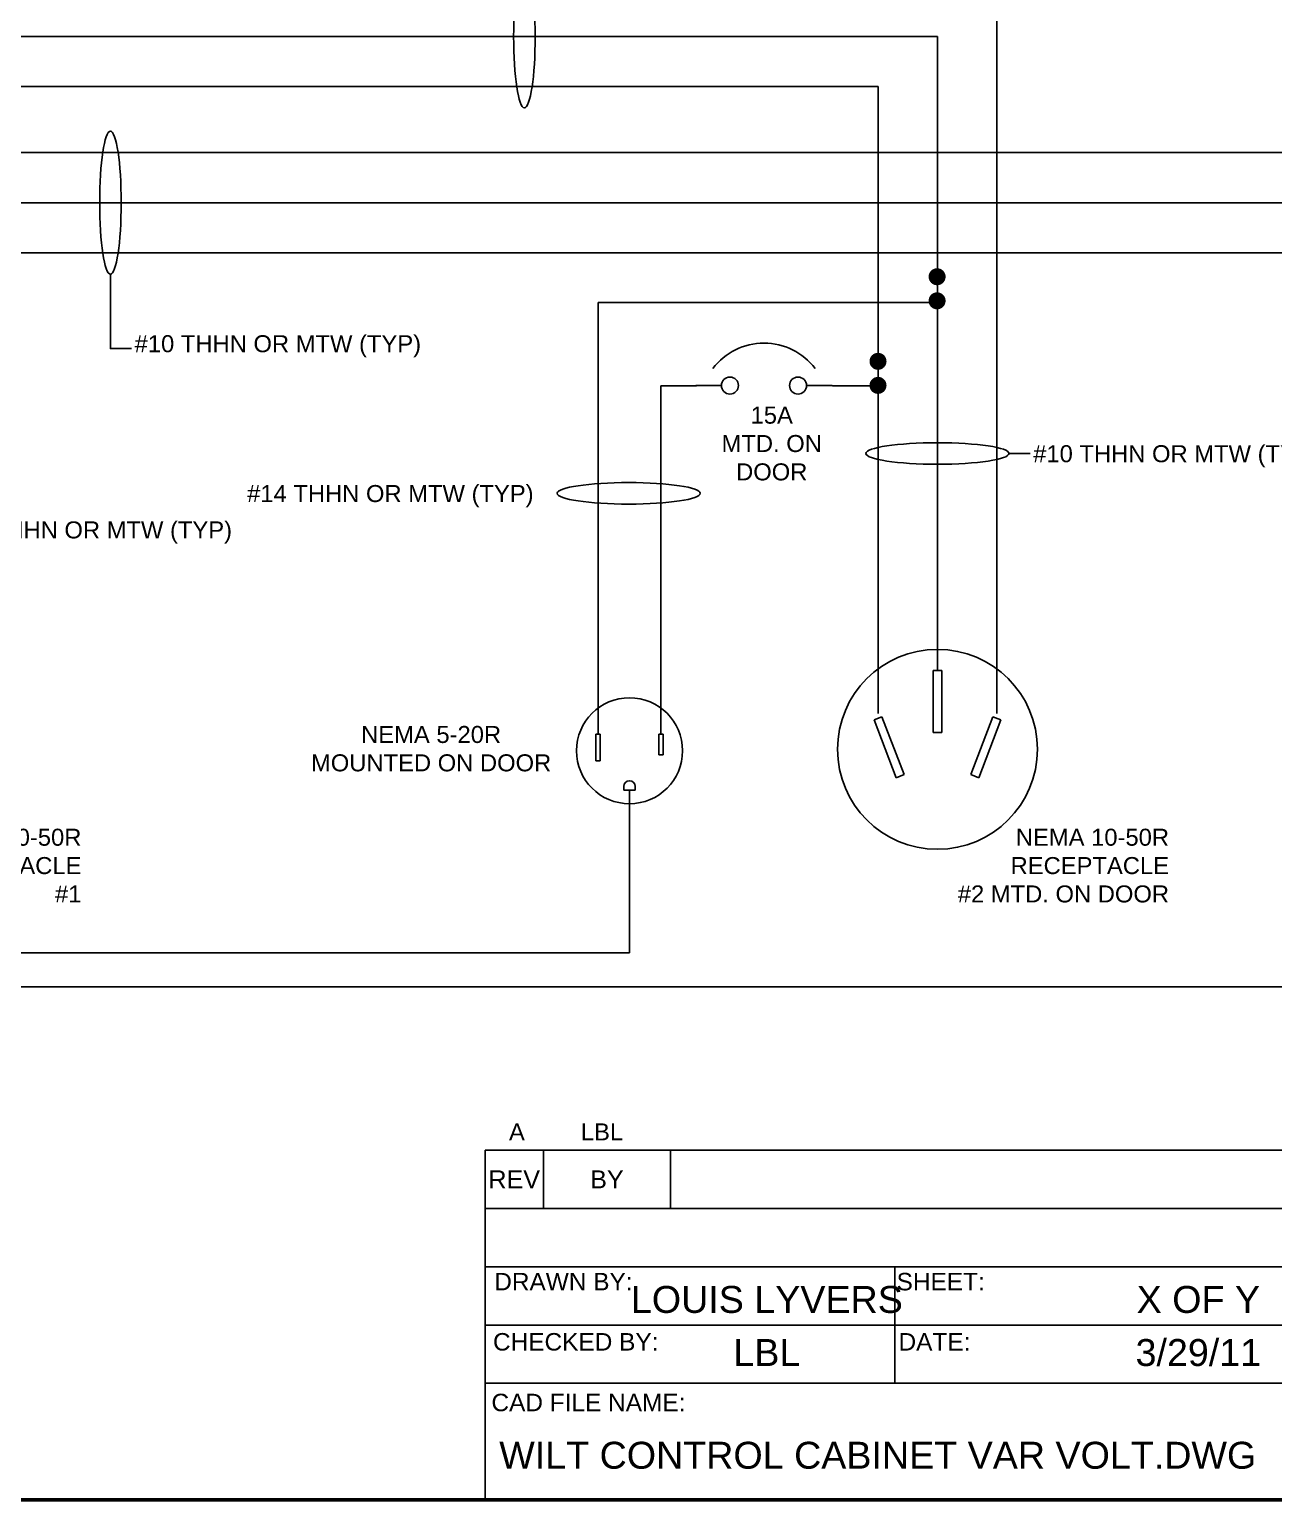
# Model space of a CAD drawing. Header units: inches. Extents: x -228 to 241, y -155 to 115.
# Drawn here: x -52.91 to -43.77, y -49.88 to -39.07 of the extents above; entities that cross this region are included whole.
import ezdxf
from ezdxf.enums import TextEntityAlignment as Align

# ---------------------------------------------------------------- set-up
doc = ezdxf.new("R2010")
doc.units = ezdxf.units.IN
doc.header["$MEASUREMENT"] = 0
for name, color, linetype in [('BORDER', 3, 'Continuous'), ('ELECTRICAL DEVICES', 30, 'Continuous'), ('GROUND WIRE', 3, 'Continuous'), ('PANEL WIRE', 5, 'Continuous'), ('PANEL WIRE - N', 255, 'Continuous'), ('TXT', 4, 'Continuous')]:
    doc.layers.add(name, color=color, linetype=linetype)
doc.styles.add('Notes', font='arial.ttf', dxfattribs={"height": 0.125})
doc.styles.get("Standard").update_dxf_attribs({"font": 'arial.ttf'})

# ---------------------------------------------------------------- blocks, each defined once
blk = doc.blocks.new('cirBKR')
for p, q in [((-0.8125, 0), (-1, 0)), ((-0.1875, 0), (0, 0))]:
    blk.add_line(p, q)
for centre in [(-0.75, 0), (-0.25, 0)]:
    blk.add_circle(centre, 0.0625)
blk.add_arc((-0.5, -0.15625), 0.46875, 36.869898, 143.130102)
for tag, flags, p in [('DEVNAME', 3, (-0.5, 0.75)), ('STOCKNUM', 1, (-0.5, -0.625))]:
    blk.add_attdef(tag, text='', height=0.1, dxfattribs=dict(flags=flags)).set_placement(p, align=Align.CENTER)
for tag, p in [('DESCRIPTL1', (-0.5, 0.625)), ('DESCRIPTL2', (-0.5, 0.5)), ('LABEL', (-0.5, -0.5))]:
    blk.add_attdef(tag, text='', height=0.1).set_placement(p, align=Align.CENTER)
blk = doc.blocks.new('B-BORDER')
at = {"layer": 'BORDER'}
for p, q in [((34, 0.9729), (28.487, 0.9729)), ((28.487, 0.9729), (28.487, 0.6486)), ((28.6492, 0.9729), (28.6492, 0.8107)), ((29.0032, 0.8107), (29.0032, 0.9729)), ((34, 0.8107), (28.487, 0.8107)), ((34, 0.6486), (28.487, 0.6486)), ((28.487, 0.6486), (28.487, 0)), ((29.6275, 0.6486), (29.6275, 0.3243)), ((30.7679, 0.4864), (28.487, 0.4864)), ((34, 0.3243), (28.487, 0.3243))]:
    blk.add_line(p, q, dxfattribs=at)
at = {"layer": 'BORDER', "const_width": 0.01}
blk.add_lwpolyline([(34, 0), (34, 10), (18, 10), (18, 0), (34, 0)], dxfattribs=at)
at = {"layer": 'BORDER'}
for s, p in [('REV', (28.5681, 0.8918)), ('BY', (28.8262, 0.8918))]:
    blk.add_text(s, height=0.05, dxfattribs=at).set_placement(p, align=Align.MIDDLE_CENTER)
for s, height, p in [('DRAWN BY:', 0.04864, (28.705, 0.5828)), ('SHEET:', 0.04864, (29.7551, 0.5828)), ('CHECKED BY:', 0.048644, (28.7393, 0.4153)), ('DATE:', 0.04864, (29.7378, 0.4153))]:
    blk.add_text(s, height=height, dxfattribs=at).set_placement(p, align=Align.CENTER)
blk.add_text('CAD FILE NAME:', height=0.048644, dxfattribs=at).set_placement((28.5047, 0.2464))
at = {"layer": 'TXT'}
for tag, height, p in [('DRAWN_BY', 0.075, (29.2713, 0.5576)), ('SHEET', 0.075, (30.4722, 0.5576)), ('DWG_TITLE', 0.075, (32.384, 0.4864)), ('CHECKED_BY', 0.075, (29.2713, 0.4098)), ('DATE', 0.075, (30.4722, 0.4098)), ('REV', 0.125, (33.7822, 0.1077))]:
    blk.add_attdef(tag, text='', height=height, dxfattribs=at).set_placement(p, align=Align.MIDDLE_CENTER)
blk.add_attdef('FILENAME', (28.5264, 0.0864), '', height=0.075, dxfattribs=at)

msp = doc.modelspace()

# ---------------------------------------------------------------- linework, layer by layer
at = {"layer": 'ELECTRICAL DEVICES'}
for p, q in [((-46.27121, -44.231442), (-46.27121, -43.776184)), ((-46.27121, -43.776184), (-46.208846, -43.776184)), ((-46.208846, -43.776184), (-46.208846, -44.231442)), ((-46.64774, -44.117188), (-46.705969, -44.139517)), ((-46.484738, -44.542265), (-46.64774, -44.117188)), ((-45.995319, -44.542265), (-45.832317, -44.117188)), ((-45.832317, -44.117188), (-45.774087, -44.139517)), ((-46.705969, -44.139517), (-46.542967, -44.564594)), ((-46.27121, -44.231442), (-46.208846, -44.231442)), ((-45.774087, -44.139517), (-45.937089, -44.564594)), ((-48.750696, -44.245896), (-48.750696, -44.441603)), ((-48.717626, -44.245896), (-48.750696, -44.245896)), ((-48.717626, -44.441603), (-48.717626, -44.245896)), ((-48.287423, -44.3976), (-48.287423, -44.245896)), ((-48.287423, -44.245896), (-48.254353, -44.245896)), ((-48.254353, -44.245896), (-48.254353, -44.3976)), ((-48.717626, -44.441603), (-48.750696, -44.441603)), ((-48.287423, -44.3976), (-48.254353, -44.3976)), ((-46.484738, -44.542265), (-46.542967, -44.564594)), ((-45.995319, -44.542265), (-45.937089, -44.564594)), ((-48.544931, -44.655371), (-48.544931, -44.629228)), ((-48.544931, -44.655371), (-48.460118, -44.655371)), ((-48.460118, -44.629228), (-48.460118, -44.655371))]:
    msp.add_line(p, q, dxfattribs=at)
at = {"layer": 'ELECTRICAL DEVICES', "ltscale": 0.1, "const_width": 0.0625}
for points in [[(-46.273924, -40.883766, 1), (-46.211424, -40.883766, 1)], [(-46.273924, -41.060657, 1), (-46.211424, -41.060657, 1)], [(-46.708105, -41.5051, 1), (-46.645605, -41.5051, 1)], [(-46.708105, -41.68199, 1), (-46.645605, -41.68199, 1)]]:
    msp.add_lwpolyline(points, format="xyb", close=True, dxfattribs=at)
at = {"layer": 'ELECTRICAL DEVICES'}
for centre, radius in [((-46.240028, -44.355982), 0.734439), ((-48.502525, -44.366601), 0.389452)]:
    msp.add_circle(centre, radius, dxfattribs=at)
msp.add_arc((-48.502525, -44.629228), 0.042407, 0, 180, dxfattribs=at)
at = {"layer": 'GROUND WIRE'}
for p, q in [((-48.50296, -44.655443), (-48.50296, -45.850558)), ((-48.50296, -45.850558), (-57.881207, -45.850558)), ((-40.422028, -46.100558), (-57.881207, -46.100558))]:
    msp.add_line(p, q, dxfattribs=at)
at = {"layer": 'PANEL WIRE'}
for p, q in [((-45.803202, -38.748463), (-45.803202, -44.093125)), ((-46.676855, -39.486888), (-63.857144, -39.486888)), ((-46.676855, -39.486888), (-46.676855, -44.093125)), ((-63.496556, -39.970368), (-37.72227, -39.970368)), ((-38.595923, -40.708793), (-63.496556, -40.708793)), ((-48.272589, -44.244441), (-48.272589, -41.684929)), ((-48.272589, -41.684929), (-48.011338, -41.684929)), ((-47.011953, -41.684929), (-46.671913, -41.684929))]:
    msp.add_line(p, q, dxfattribs=at)
at = {"layer": 'PANEL WIRE - N'}
for p, q in [((-72.389062, -39.117676), (-46.240028, -39.117676)), ((-46.240028, -43.776184), (-46.240028, -39.117676)), ((-63.496556, -40.33958), (-38.159096, -40.33958)), ((-48.734161, -44.245896), (-48.734161, -41.071861)), ((-46.242674, -41.071861), (-48.734161, -41.071861))]:
    msp.add_line(p, q, dxfattribs=at)
at = {"layer": 'TXT'}
for points in [[(-52.317082, -40.865316), (-52.317082, -41.411961), (-52.162473, -41.411961)], [(-45.714293, -42.182285), (-45.714293, -42.182285), (-45.559683, -42.182285)]]:
    msp.add_lwpolyline(points, dxfattribs=at)
for centre, major_axis in [((-49.275086, -39.117676), (0, -0.525736)), ((-52.317082, -40.33958), (0, -0.525736)), ((-46.240028, -42.182285), (0.525736, 0)), ((-48.508498, -42.47514), (0.525736, 0))]:
    msp.add_ellipse(centre, major_axis=major_axis, ratio=0.150403905, dxfattribs=at)

# ---------------------------------------------------------------- block references
at = {"layer": 'ELECTRICAL DEVICES'}
ref = msp.add_blockref('B-BORDER', (-124.769765, -49.870392), dxfattribs=dict(at, xscale=2.64, yscale=2.64, zscale=2.64))
ref.add_attrib('DRAWN_BY', 'LOUIS LYVERS', dxfattribs={"layer": 'TXT', "height": 0.198}).set_placement((-47.49356, -48.398375), align=Align.MIDDLE_CENTER)
ref.add_attrib('FILENAME', 'WILT CONTROL CABINET VAR VOLT.DWG', (-49.460121, -49.642202), dxfattribs={"layer": 'TXT', "height": 0.198})
ref.add_attrib('CHECKED_BY', 'LBL', dxfattribs={"layer": 'TXT', "height": 0.198}).set_placement((-47.49356, -48.788517), align=Align.MIDDLE_CENTER)
ref.add_attrib('SHEET', 'X OF Y', dxfattribs={"layer": 'TXT', "height": 0.198}).set_placement((-44.323039, -48.398375), align=Align.MIDDLE_CENTER)
ref.add_attrib('DATE', '3/29/11', dxfattribs={"layer": 'TXT', "height": 0.198}).set_placement((-44.323039, -48.788517), align=Align.MIDDLE_CENTER)
msp.add_blockref('cirBKR', (-47.01477, -41.683266), dxfattribs=at)

# ---------------------------------------------------------------- texts
at = {"layer": 'TXT'}
for s, p in [('#10 THHN OR MTW (TYP)', (-52.139408, -41.438251)), ('#10 THHN OR MTW (TYP)', (-45.536619, -42.246462)), ('#14 THHN OR MTW (TYP)', (-51.312607, -42.539317)), ('#10 THHN OR MTW (TYP)', (-53.528478, -42.806549))]:
    msp.add_text(s, height=0.125, dxfattribs=at).set_placement(p)
at = {"layer": 'TXT', "style": 'Notes'}
for s, p in [('A', (-49.330357, -47.229615)), ('LBL', (-48.705043, -47.229615))]:
    msp.add_text(s, height=0.125, dxfattribs=at).set_placement(p, align=Align.CENTER)
at = {"layer": 'TXT', "char_height": 0.125}
for s, width, insert, attachment_point in [('15A\\PMTD. ON \\PDOOR', 2.01799158, (-47.457812, -42.11002), 5), ('NEMA 5-20R \\PMOUNTED ON DOOR', 2.01799158, (-49.960743, -44.352137), 5), ('NEMA 10-50R RECEPTACLE\\P#1', 1.74098782, (-52.530268, -44.939523), 3), ('NEMA 10-50R RECEPTACLE\\P#2 MTD. ON DOOR', 1.74098782, (-44.538409, -44.939523), 3)]:
    msp.add_mtext_dynamic_manual_height_columns(s, width=width, gutter_width=12.5, heights=[0], dxfattribs=dict(at, insert=insert, attachment_point=attachment_point))

doc.saveas('drawing.dxf')
